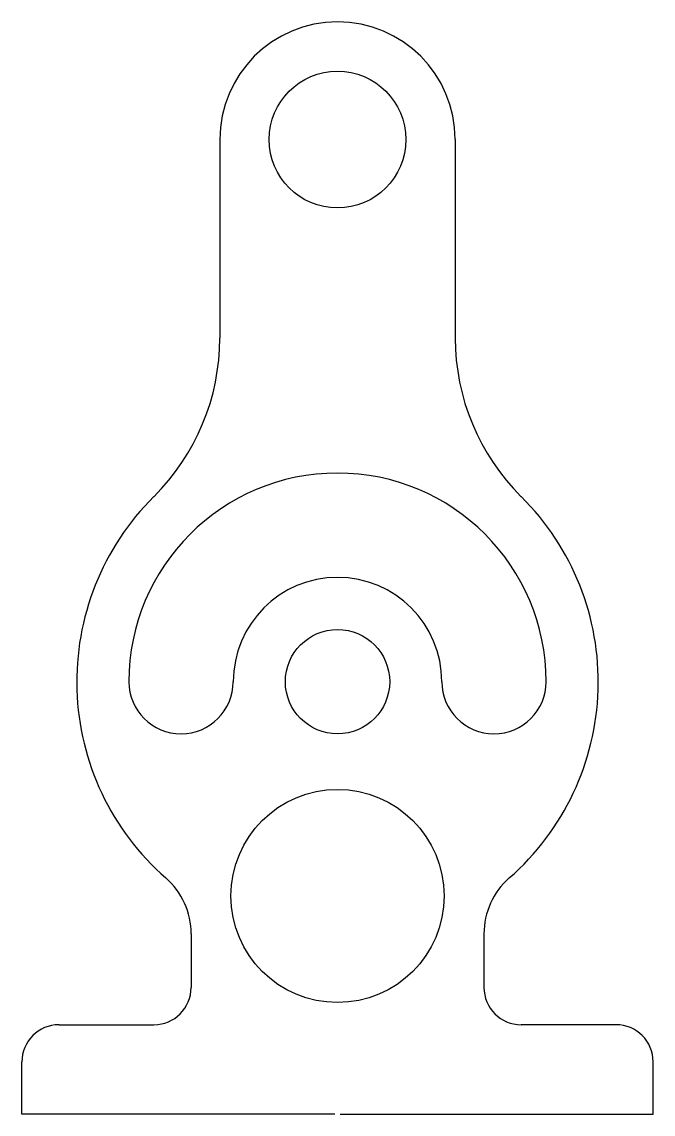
# Model space of a CAD drawing. Header units: millimetres. Extents: x 2416 to 2585, y 1134 to 1427.
import ezdxf

# ---------------------------------------------------------------- set-up
doc = ezdxf.new("R2010")
doc.units = ezdxf.units.MM

msp = doc.modelspace()

# ---------------------------------------------------------------- linework, layer by layer
for p, q in [((2469, 1395.79), (2469, 1342.53)), ((2532.2, 1395.79), (2532.2, 1342.53)), ((2461.3, 1182.59), (2461.3, 1168.24)), ((2539.9, 1182.59), (2539.9, 1168.24)), ((2425.86, 1158.24), (2451.3, 1158.24)), ((2575.34, 1158.24), (2549.9, 1158.24)), ((2415.86, 1134.24), (2415.86, 1148.24)), ((2585.34, 1134.24), (2585.34, 1148.24)), ((2499.86, 1134.24), (2415.86, 1134.24)), ((2501.34, 1134.24), (2585.34, 1134.24))]:
    msp.add_line(p, q)
for centre, radius in [((2500.6, 1395.79), 18.35), ((2500.6, 1395.79), 18.35), ((2500.6, 1250.29), 14), ((2500.6, 1250.29), 14), ((2500.6, 1250.29), 14), ((2500.6, 1250.29), 14), ((2500.6, 1250.29), 14), ((2500.6, 1250.29), 14), ((2500.6, 1192.79), 28.6)]:
    msp.add_circle(centre, radius)
for centre, radius, start, end in [((2500.6, 1395.79), 31.6, 0, 180), ((2500.6, 1395.79), 31.6, 0, 180), ((2409, 1342.53), 60, 314.7985, 0), ((2592.2, 1342.53), 60, 180, 225.2015), ((2500.6, 1250.29), 56, 0, 180), ((2500.6, 1250.29), 56, 0, 180), ((2500.6, 1250.29), 70, 134.7985, 228.7848), ((2500.6, 1250.29), 70, 134.7985, 228.7848), ((2500.6, 1250.29), 70, 311.2152, 45.2015), ((2500.6, 1250.29), 28, 0, 180), ((2500.6, 1250.29), 28, 0, 180), ((2458.6, 1250.29), 14, 180, 0), ((2542.6, 1250.29), 14, 180, 0), ((2441.3, 1182.59), 20, 0, 48.7848), ((2559.9, 1182.59), 20, 131.2152, 180), ((2451.3, 1168.24), 10, 270, 0), ((2549.9, 1168.24), 10, 180, 270), ((2425.86, 1148.24), 10, 90, 180), ((2575.34, 1148.24), 10, 0, 90)]:
    msp.add_arc(centre, radius, start, end)

doc.saveas('drawing.dxf')
